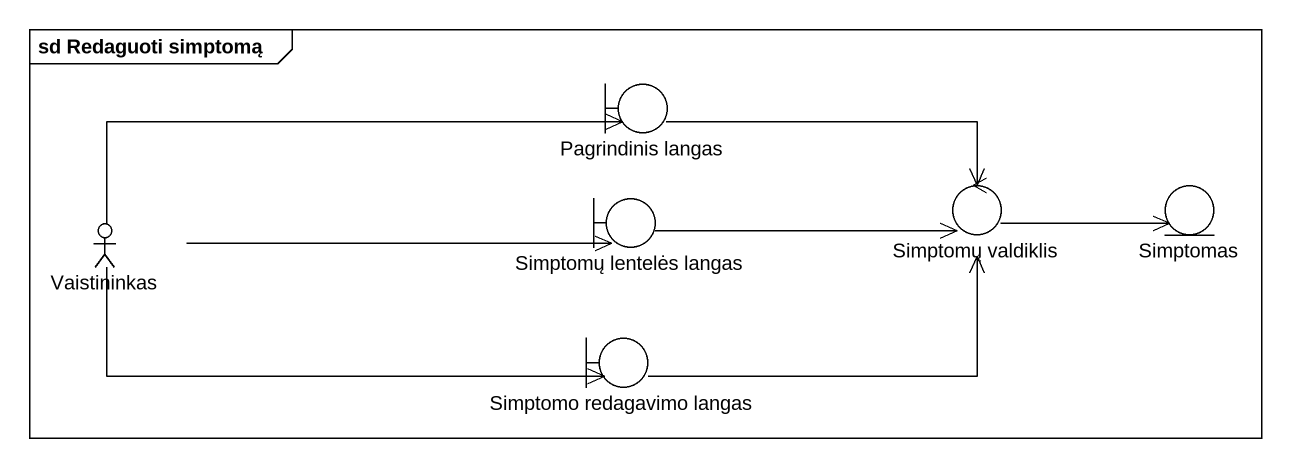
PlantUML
@startuml
mainframe sd Redaguoti simptomą
boundary "Pagrindinis langas" as Pagrindinis_langas
actor Vaistininkas
boundary "Simptomų lentelės langas" as Simptomų_lentelės_langas
control "Simptomų valdiklis" as Simptomų_valdiklis
entity Simptomas
boundary "Simptomo redagavimo langas" as Simptomo_redagavimo_langas
Pagrindinis_langas -right-> Simptomų_valdiklis
Vaistininkas -right-> Pagrindinis_langas
Vaistininkas -right-> Simptomų_lentelės_langas
Vaistininkas -right-> Simptomo_redagavimo_langas
Simptomų_lentelės_langas -right-> Simptomų_valdiklis
Simptomų_valdiklis -right-> Simptomas
Simptomo_redagavimo_langas -right-> Simptomų_valdiklis
@enduml
